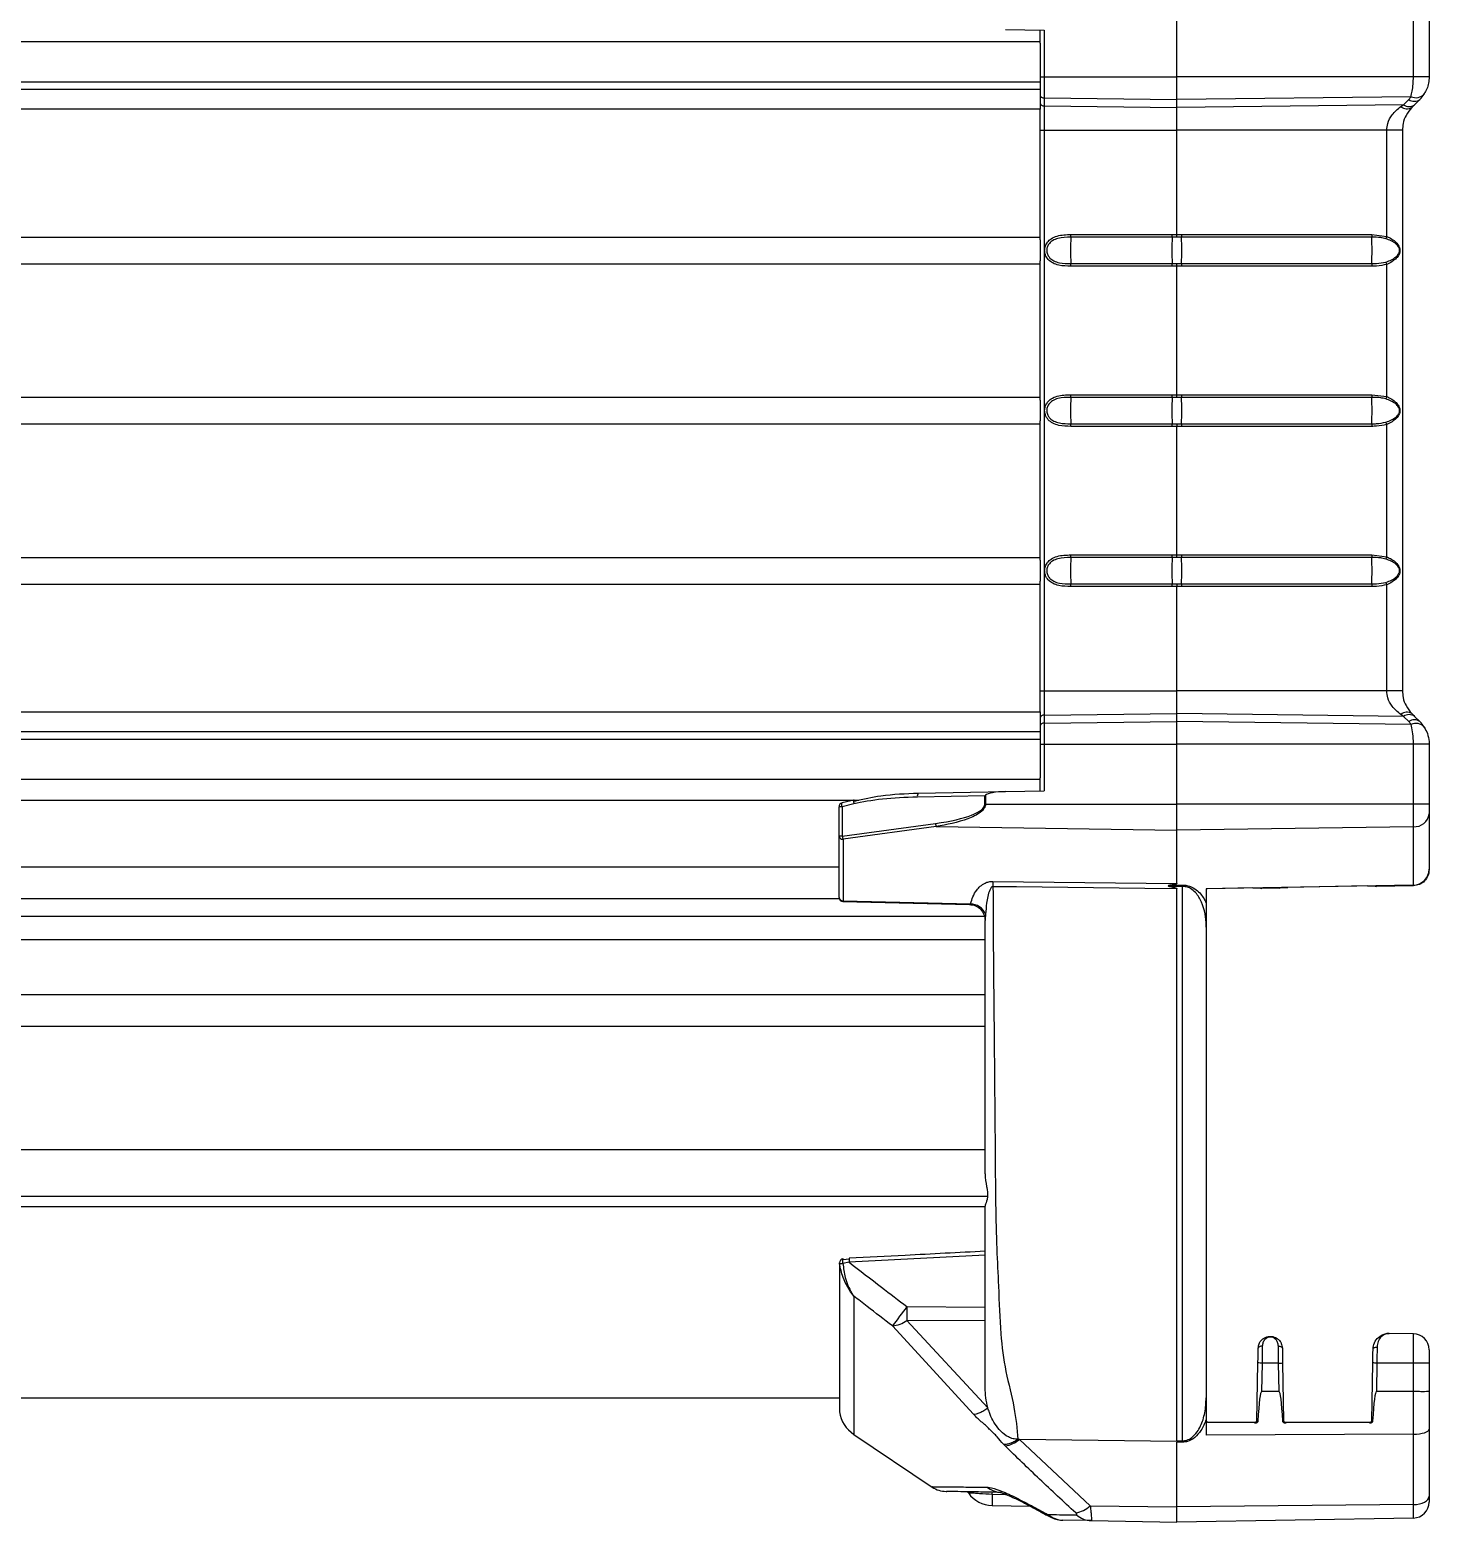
# Model space of a CAD drawing. Extents: x 7 to 135, y 1 to 99.
# Drawn here: x 29.94 to 35.18, y 41.17 to 46.76 of the extents above; entities that cross this region are included whole.
import ezdxf

# ---------------------------------------------------------------- set-up
doc = ezdxf.new("R2010")
doc.units = 0
doc.header["$MEASUREMENT"] = 0
doc.layers.add('OBJECT', color=7, linetype='CONTINUOUS')

msp = doc.modelspace()

# ---------------------------------------------------------------- linework, layer by layer
at = {"layer": 'OBJECT'}
for p, q in [((34.2333, 46.5796), (34.2333, 46.8042)), ((35.1194, 46.5796), (35.1194, 46.8042)), ((35.1783, 46.8042), (35.1783, 46.5796)), ((33.5921, 46.7572), (33.7361, 46.7547)), ((33.7213, 46.7058), (33.7213, 46.7549)), ((33.7361, 46.7547), (33.7361, 46.5796)), ((33.7213, 46.7114), (26.201, 46.7114)), ((33.7213, 46.7059), (33.7213, 46.5614)), ((33.7213, 46.5796), (33.7361, 46.5796)), ((33.7361, 46.5796), (33.7361, 46.5009)), ((33.7361, 46.5796), (34.2333, 46.5796)), ((35.1194, 46.5796), (34.2333, 46.5796)), ((34.2333, 46.4948), (34.2333, 46.5796)), ((35.1783, 46.5796), (35.1194, 46.5796)), ((26.3701, 46.5614), (33.7213, 46.5614)), ((26.5705, 46.534), (33.7213, 46.534)), ((33.7213, 46.5614), (33.7213, 46.534)), ((33.7213, 46.534), (33.7213, 46.459)), ((33.7213, 46.459), (26.6299, 46.459)), ((33.7213, 46.3802), (33.7213, 46.459)), ((33.7361, 46.5009), (34.2333, 46.4948)), ((33.7361, 46.5009), (33.7361, 46.4712)), ((33.7361, 46.4712), (34.2333, 46.4651)), ((33.7361, 46.4712), (33.7361, 46.3802)), ((35.1104, 46.5056), (34.2333, 46.4948)), ((34.2333, 46.4651), (34.2333, 46.4948)), ((35.0826, 46.4755), (34.2333, 46.4651)), ((34.2333, 46.3802), (34.2333, 46.4651)), ((35.0721, 46.4683), (35.0826, 46.4755)), ((35.0826, 46.4755), (35.1018, 46.4948)), ((35.1432, 46.4948), (35.124, 46.4755)), ((33.7213, 46.3802), (33.7361, 46.3802)), ((33.7213, 45.9689), (33.7213, 46.3802)), ((33.7361, 46.3802), (34.2333, 46.3802)), ((33.7361, 46.3802), (33.7361, 44.2796)), ((35.0194, 46.3802), (34.2333, 46.3802)), ((34.2333, 45.989), (34.2333, 46.3802)), ((35.0783, 46.3802), (35.0194, 46.3802)), ((35.0194, 45.9822), (35.0194, 46.3802)), ((35.0783, 46.3802), (35.0783, 44.2796)), ((29.8228, 45.98), (33.7213, 45.98)), ((33.7213, 45.9689), (33.7213, 45.8911)), ((34.2157, 45.9792), (33.8361, 45.9792)), ((33.8363, 45.9891), (34.2159, 45.9891)), ((34.2333, 45.9792), (34.2157, 45.9792)), ((34.2159, 45.9891), (34.2333, 45.989)), ((34.2333, 45.989), (34.2508, 45.9891)), ((34.2509, 45.9792), (34.2333, 45.9792)), ((34.2508, 45.9891), (34.9634, 45.9891)), ((34.9636, 45.9792), (34.2509, 45.9792)), ((34.9634, 45.9891), (35.0194, 45.9822)), ((29.8228, 45.88), (33.7213, 45.88)), ((33.7213, 45.3689), (33.7213, 45.8911)), ((33.8361, 45.8806), (34.2157, 45.8806)), ((34.2159, 45.8708), (33.8363, 45.8708)), ((34.2157, 45.8806), (34.2333, 45.8806)), ((34.2333, 45.8708), (34.2159, 45.8708)), ((34.2333, 45.8806), (34.2509, 45.8806)), ((34.2508, 45.8708), (34.2333, 45.8708)), ((34.2333, 45.389), (34.2333, 45.8708)), ((34.9634, 45.8708), (34.2508, 45.8708)), ((34.2509, 45.8806), (34.9636, 45.8806)), ((35.0194, 45.3822), (35.0194, 45.8776)), ((29.8228, 45.38), (33.7213, 45.38)), ((33.7213, 45.3689), (33.7213, 45.2911)), ((34.2157, 45.3792), (33.8361, 45.3792)), ((33.8363, 45.3891), (34.2159, 45.3891)), ((34.2333, 45.3792), (34.2157, 45.3792)), ((34.2159, 45.3891), (34.2333, 45.389)), ((34.2333, 45.389), (34.2508, 45.3891)), ((34.2509, 45.3792), (34.2333, 45.3792)), ((34.2508, 45.3891), (34.9634, 45.3891)), ((34.9636, 45.3792), (34.2509, 45.3792)), ((34.9634, 45.3891), (35.0194, 45.3822)), ((33.7213, 44.7689), (33.7213, 45.2911)), ((33.8361, 45.2806), (34.2157, 45.2806)), ((34.2157, 45.2806), (34.2333, 45.2806)), ((34.2333, 45.2806), (34.2509, 45.2806)), ((34.2509, 45.2806), (34.9636, 45.2806)), ((29.8228, 45.28), (33.7213, 45.28)), ((34.2159, 45.2708), (33.8363, 45.2708)), ((34.2333, 45.2708), (34.2159, 45.2708)), ((34.2508, 45.2708), (34.2333, 45.2708)), ((34.2333, 44.789), (34.2333, 45.2708)), ((34.9634, 45.2708), (34.2508, 45.2708)), ((35.0194, 44.7822), (35.0194, 45.2776)), ((29.8228, 44.78), (33.7213, 44.78)), ((34.2157, 44.7792), (33.8361, 44.7792)), ((33.8363, 44.7891), (34.2159, 44.7891)), ((34.2333, 44.7792), (34.2157, 44.7792)), ((34.2159, 44.7891), (34.2333, 44.789)), ((34.2333, 44.789), (34.2508, 44.7891)), ((34.2509, 44.7792), (34.2333, 44.7792)), ((34.2508, 44.7891), (34.9634, 44.7891)), ((34.9636, 44.7792), (34.2509, 44.7792)), ((34.9634, 44.7891), (35.0194, 44.7822)), ((33.7213, 44.7689), (33.7213, 44.6911)), ((29.8228, 44.68), (33.7213, 44.68)), ((33.7213, 44.2796), (33.7213, 44.6911)), ((33.8361, 44.6806), (34.2157, 44.6806)), ((34.2159, 44.6708), (33.8363, 44.6708)), ((34.2157, 44.6806), (34.2333, 44.6806)), ((34.2333, 44.6708), (34.2159, 44.6708)), ((34.2333, 44.6806), (34.2509, 44.6806)), ((34.2508, 44.6708), (34.2333, 44.6708)), ((34.2333, 44.2796), (34.2333, 44.6708)), ((34.9634, 44.6708), (34.2508, 44.6708)), ((34.2509, 44.6806), (34.9636, 44.6806)), ((35.0194, 44.2796), (35.0194, 44.6776)), ((33.7213, 44.2796), (33.7361, 44.2796)), ((33.7213, 44.201), (33.7213, 44.2796)), ((33.7361, 44.2796), (33.7361, 44.1886)), ((33.7361, 44.2796), (34.2333, 44.2796)), ((34.2333, 44.1948), (34.2333, 44.2796)), ((35.0194, 44.2796), (34.2333, 44.2796)), ((35.0783, 44.2796), (35.0194, 44.2796)), ((26.6299, 44.201), (33.7213, 44.201)), ((33.7213, 44.201), (33.7213, 44.126)), ((33.7361, 44.1886), (34.2333, 44.1948)), ((33.7361, 44.1886), (33.7361, 44.1589)), ((33.7361, 44.1589), (34.2333, 44.1651)), ((34.2333, 44.1651), (34.2333, 44.1948)), ((35.0826, 44.1843), (34.2333, 44.1948)), ((34.2333, 44.0802), (34.2333, 44.1651)), ((35.1104, 44.1542), (34.2333, 44.1651)), ((35.0826, 44.1843), (35.0721, 44.1916)), ((35.1018, 44.1651), (35.0826, 44.1843)), ((35.124, 44.1843), (35.1432, 44.1651)), ((33.7213, 44.126), (26.5705, 44.126)), ((33.7213, 44.126), (33.7213, 44.0986)), ((33.7361, 44.1589), (33.7361, 44.0802)), ((26.3701, 44.0986), (33.7213, 44.0986)), ((33.7213, 44.0986), (33.7213, 43.9541)), ((33.7213, 44.0802), (33.7361, 44.0802)), ((33.7361, 44.0802), (33.7361, 43.9052)), ((33.7361, 44.0802), (34.2333, 44.0802)), ((34.2333, 43.8557), (34.2333, 44.0802)), ((35.1194, 44.0802), (34.2333, 44.0802)), ((35.1194, 43.8557), (35.1194, 44.0802)), ((35.1783, 44.0802), (35.1194, 44.0802)), ((35.1783, 44.0802), (35.1783, 43.8557)), ((26.201, 43.9486), (33.7213, 43.9486)), ((33.7213, 43.9049), (33.7213, 43.9542)), ((33.5139, 43.8863), (33.2617, 43.8819)), ((33.2646, 43.8969), (33.5921, 43.9027)), ((33.5139, 43.8557), (33.5139, 43.8863)), ((33.5168, 43.8893), (33.5168, 43.8557)), ((33.5921, 43.9027), (33.7361, 43.9052)), ((26.0918, 43.8702), (33.0203, 43.8702)), ((32.9802, 43.8459), (32.9683, 43.8459)), ((32.9683, 43.736), (32.9683, 43.8459)), ((33.0236, 43.871), (32.9798, 43.8605)), ((33.024, 43.8564), (32.9802, 43.8459)), ((32.9802, 43.8459), (32.9802, 43.736)), ((33.025, 43.8702), (33.0426, 43.8702)), ((33.5139, 43.8557), (33.5168, 43.8557)), ((33.5168, 43.8557), (34.2333, 43.8557)), ((34.2333, 43.7586), (34.2333, 43.8557)), ((35.1194, 43.8557), (34.2333, 43.8557)), ((35.1194, 43.7711), (35.1194, 43.8557)), ((35.1783, 43.8557), (35.1194, 43.8557)), ((35.1783, 43.8557), (35.1783, 43.8196)), ((32.9802, 43.736), (33.3293, 43.7834)), ((33.3322, 43.7713), (32.9831, 43.7239)), ((33.3322, 43.7713), (34.2333, 43.7586)), ((35.1194, 43.7711), (34.2333, 43.7586)), ((35.1194, 43.5523), (35.1194, 43.7711)), ((35.1783, 43.8196), (35.1783, 43.612)), ((32.9802, 43.736), (32.9683, 43.736)), ((32.9683, 43.5055), (32.9683, 43.736)), ((32.9831, 43.7239), (32.9831, 43.4934)), ((34.2333, 43.5582), (34.2333, 43.7586)), ((25.5025, 43.6208), (32.9683, 43.6208)), ((35.1783, 43.612), (35.1783, 43.6099)), ((33.5448, 43.5663), (34.2333, 43.5582)), ((34.2549, 41.4704), (34.2549, 43.5474)), ((35.1194, 43.5523), (34.3433, 43.5388)), ((34.9475, 43.5491), (34.6496, 43.5439)), ((35.1194, 43.5499), (34.9812, 43.5475)), ((35.1194, 43.5499), (35.1194, 43.5523)), ((17.9513, 43.5027), (32.9686, 43.5027)), ((32.9831, 43.4934), (33.4608, 43.4825)), ((34.2333, 41.4701), (34.2333, 43.5382)), ((34.3433, 43.5388), (34.3433, 43.4846)), ((34.3483, 43.5386), (34.3433, 43.5385)), ((34.5175, 43.5416), (34.3483, 43.5386)), ((34.616, 43.5411), (34.5512, 43.54)), ((17.9513, 43.4363), (33.5121, 43.4363)), ((32.983, 43.4905), (33.4567, 43.4797)), ((34.3433, 43.395), (34.3433, 41.6322)), ((17.9513, 43.3487), (33.5153, 43.3487)), ((17.9513, 43.1427), (33.5153, 43.1427)), ((17.9513, 43.0244), (33.5153, 43.0244)), ((18.578, 42.562), (33.5153, 42.562)), ((18.6911, 42.387), (33.5236, 42.387)), ((18.6817, 42.3483), (33.5153, 42.3483)), ((32.9841, 42.1502), (33.0059, 42.1521)), ((33.5153, 42.1658), (33.0062, 42.1393)), ((32.9697, 42.1374), (32.9697, 41.5812)), ((32.9699, 42.1354), (32.9697, 42.1374)), ((32.9699, 42.1354), (32.9699, 41.5788)), ((33.0062, 42.1393), (32.9828, 42.1353)), ((33.0234, 42.0126), (33.0234, 41.4948)), ((33.2224, 41.9732), (33.5153, 41.9718)), ((33.4718, 41.5704), (33.1683, 41.9009)), ((33.5153, 41.92), (33.2224, 41.9214)), ((33.2224, 41.9214), (33.526, 41.594)), ((35.1194, 41.8714), (35.0292, 41.873)), ((35.1194, 41.7619), (35.1194, 41.8714)), ((34.5334, 41.5448), (34.5372, 41.7622)), ((34.5525, 41.7619), (34.5506, 41.6551)), ((34.6147, 41.7619), (34.5525, 41.7619)), ((34.6166, 41.6551), (34.6147, 41.7619)), ((34.6295, 41.7622), (34.6333, 41.5448)), ((34.9634, 41.5448), (34.9672, 41.7622)), ((34.9825, 41.7619), (34.9806, 41.6553)), ((35.1194, 41.7619), (34.9825, 41.7619)), ((35.1194, 41.6553), (35.1194, 41.7619)), ((35.1783, 41.7619), (35.1194, 41.7619)), ((35.1783, 41.8115), (35.1783, 41.7619)), ((35.1783, 41.7619), (35.1783, 41.6553)), ((34.6166, 41.6551), (34.5506, 41.6551)), ((35.1194, 41.6553), (34.9806, 41.6553)), ((35.1194, 41.4956), (35.1194, 41.6553)), ((35.1783, 41.6553), (35.1783, 41.5138)), ((17.9513, 41.632), (32.9697, 41.632)), ((34.3433, 41.5509), (34.3433, 41.4915)), ((34.3433, 41.5449), (34.3483, 41.5399)), ((34.3483, 41.5399), (34.5224, 41.5399)), ((34.5284, 41.5399), (34.5334, 41.5448)), ((34.6333, 41.5448), (34.6383, 41.5399)), ((34.6446, 41.5399), (34.9524, 41.5399)), ((34.9584, 41.5399), (34.9634, 41.5448)), ((33.0234, 41.4948), (33.317, 41.2967)), ((35.1194, 41.4956), (34.3433, 41.4915)), ((35.1194, 41.2318), (35.1194, 41.4956)), ((35.1783, 41.5138), (35.1783, 41.2628)), ((33.5901, 41.4516), (33.584, 41.4579)), ((33.6443, 41.4761), (33.6382, 41.4762)), ((33.6443, 41.4761), (33.9088, 41.2267)), ((34.2333, 41.4701), (34.2549, 41.4704)), ((34.2549, 41.4652), (34.2333, 41.4649)), ((34.2333, 41.2238), (34.2333, 41.4649)), ((33.5958, 41.2687), (33.5421, 41.2696)), ((35.1783, 41.2628), (35.1783, 41.2414)), ((33.5414, 41.228), (33.6842, 41.2255)), ((33.6874, 41.2281), (33.743, 41.1979)), ((33.6954, 41.2199), (33.751, 41.1894)), ((33.9088, 41.2267), (34.2333, 41.2238)), ((35.1194, 41.2318), (34.2333, 41.2238)), ((34.2333, 41.1659), (34.2333, 41.2238)), ((35.1194, 41.1814), (35.1194, 41.2318)), ((33.9123, 41.1715), (33.8064, 41.1734)), ((33.9123, 41.1715), (34.2333, 41.1659)), ((35.1194, 41.1814), (34.2333, 41.1659))]:
    msp.add_line(p, q, dxfattribs=at)
at = {"layer": 'OBJECT', "flags": 128}
for points in [[(35.124, 46.4755), (35.1205, 46.4721), (35.1171, 46.4686), (35.1135, 46.4651)], [(35.1135, 44.1948), (35.1171, 44.1912), (35.1205, 44.1877), (35.124, 44.1843)], [(32.9802, 43.8459), (32.9793, 43.8501), (32.9788, 43.8539), (32.9787, 43.8571), (32.979, 43.8593), (32.9796, 43.8604), (32.9798, 43.8605)], [(33.0236, 43.871), (33.0234, 43.8709), (33.0228, 43.8699), (33.0225, 43.8676), (33.0226, 43.8645), (33.0231, 43.8606), (33.024, 43.8564)], [(33.0269, 43.8671), (33.0256, 43.8695), (33.0244, 43.8708), (33.0236, 43.871)], [(34.209, 43.5519), (34.2333, 43.5522), (34.2549, 43.5524)], [(34.2549, 43.5474), (34.2333, 43.5471), (34.209, 43.5468)], [(34.2333, 43.5382), (34.1134, 43.5396), (33.6334, 43.5452), (33.5448, 43.5462)], [(32.9828, 42.1353), (32.9823, 42.1395), (32.9819, 42.1435), (32.9818, 42.147), (32.9819, 42.1498), (32.9822, 42.1516), (32.9827, 42.1523), (32.9827, 42.1523)], [(32.9827, 42.1523), (32.9834, 42.1518), (32.9841, 42.1502)], [(34.5372, 41.7622), (34.5376, 41.7815), (34.5379, 41.8002), (34.5382, 41.8175)], [(34.5534, 41.8252), (34.5505, 41.8251), (34.5477, 41.8247), (34.545, 41.8241), (34.5427, 41.8231), (34.5408, 41.8219), (34.5394, 41.8206), (34.5385, 41.8191), (34.5382, 41.8175)], [(34.6138, 41.8253), (34.6166, 41.8252), (34.6194, 41.8247), (34.6219, 41.824), (34.6241, 41.8231), (34.626, 41.8219), (34.6273, 41.8205), (34.6282, 41.8191), (34.6285, 41.8175)], [(34.6285, 41.8175), (34.6288, 41.8002), (34.6291, 41.7815), (34.6295, 41.7622)], [(34.9681, 41.8141), (34.9684, 41.8156), (34.9693, 41.8171), (34.9708, 41.8185), (34.9727, 41.8197), (34.975, 41.8207), (34.9776, 41.8214), (34.9804, 41.8218), (34.9834, 41.8218)], [(34.9672, 41.7622), (34.9675, 41.7803), (34.9678, 41.7978), (34.9681, 41.8141)], [(34.2483, 41.4681), (34.2333, 41.4683), (33.6443, 41.4761)], [(33.5421, 41.2696), (33.5419, 41.2532), (33.5416, 41.2398), (33.5415, 41.231), (33.5414, 41.228)], [(35.1194, 41.2318), (35.1309, 41.2325), (35.142, 41.2343), (35.1522, 41.2372), (35.1611, 41.2411), (35.1684, 41.2458), (35.1739, 41.2511), (35.1772, 41.2568), (35.1783, 41.2628)], [(33.6874, 41.2281), (33.6913, 41.2229), (33.6954, 41.2198)], [(33.743, 41.1979), (33.7468, 41.1925), (33.751, 41.1894)]]:
    msp.add_lwpolyline(points, dxfattribs=at)
at = {"layer": 'OBJECT'}
for centre, radius, start, end in [((33.7344, 46.5141), 0.0133, 191.2272, 277.3019), ((35.1281, 46.5446), 0.0428, 245.5543, 318.8729), ((35.0583, 46.5796), 0.12, 315, 328.2107), ((33.7344, 46.4844), 0.0133, 191.2277, 277.3021), ((35.0951, 46.4959), 0.0359, 230.3161, 300.8528), ((35.1033, 46.5054), 0.0364, 235.3109, 304.6712), ((35.0594, 46.5372), 0.06, 315, 328.2107), ((35.1225, 46.5247), 0.0364, 235.3119, 304.6702), ((35.2774, 45.9299), 1.4421, 178.0409, 181.9591), ((33.634, 45.9871), 0.2023, 357.7714, 0.5651), ((35.661, 45.9299), 1.4461, 178.0463, 181.9537), ((34.0087, 45.9872), 0.2072, 357.7909, 0.5184), ((34.4501, 45.9871), 0.1993, 179.4281, 182.2627), ((32.8057, 45.9299), 1.4461, 358.0463, 1.9537), ((35.1706, 45.9872), 0.2072, 179.4816, 182.2091), ((33.5183, 45.9299), 1.4461, 358.0463, 1.9537), ((35.3003, 45.883), 0.2979, 160.5435, 162.3121), ((33.634, 45.8727), 0.2023, 359.4349, 2.2286), ((34.0087, 45.8726), 0.2072, 359.4817, 2.209), ((34.4501, 45.8727), 0.1993, 177.7374, 180.5719), ((35.1706, 45.8726), 0.2072, 177.791, 180.5183), ((35.3004, 45.9769), 0.298, 197.6886, 199.4564), ((35.2774, 45.3299), 1.4421, 178.0409, 181.9591), ((33.634, 45.3871), 0.2023, 357.7715, 0.5651), ((35.661, 45.3299), 1.4461, 178.0463, 181.9537), ((34.0087, 45.3872), 0.2072, 357.791, 0.5183), ((34.4501, 45.3871), 0.1994, 179.4281, 182.2626), ((32.8057, 45.3299), 1.4461, 358.0463, 1.9537), ((35.1706, 45.3872), 0.2072, 179.4817, 182.209), ((33.5183, 45.3299), 1.4461, 358.0463, 1.9537), ((35.3003, 45.283), 0.298, 160.5435, 162.3117), ((33.634, 45.2727), 0.2023, 359.4349, 2.2286), ((34.0087, 45.2726), 0.2072, 359.4817, 2.2091), ((34.4501, 45.2727), 0.1993, 177.7373, 180.5719), ((35.1706, 45.2726), 0.2072, 177.7909, 180.5183), ((35.3005, 45.3769), 0.2981, 197.6887, 199.4561), ((35.2774, 44.7299), 1.4421, 178.0409, 181.9591), ((33.634, 44.7871), 0.2023, 357.7714, 0.5651), ((35.661, 44.7299), 1.4461, 178.0463, 181.9537), ((34.0087, 44.7872), 0.2072, 357.7909, 0.5183), ((34.4501, 44.7871), 0.1993, 179.4281, 182.2626), ((32.8057, 44.7299), 1.4461, 358.0463, 1.9537), ((35.1706, 44.7872), 0.2072, 179.4817, 182.2091), ((33.5183, 44.7299), 1.4461, 358.0463, 1.9537), ((35.3003, 44.683), 0.298, 160.5435, 162.3117), ((33.634, 44.6727), 0.2023, 359.4349, 2.2286), ((34.0087, 44.6726), 0.2072, 359.4817, 2.2091), ((34.4501, 44.6727), 0.1993, 177.7374, 180.5719), ((35.1706, 44.6726), 0.2072, 177.7909, 180.5183), ((35.3003, 44.7769), 0.298, 197.6882, 199.4564), ((33.7344, 44.1754), 0.0133, 82.6977, 168.7729), ((35.0951, 44.1639), 0.0359, 59.1476, 129.6836), ((35.1033, 44.1544), 0.0364, 55.3291, 124.6888), ((35.1225, 44.1352), 0.0364, 55.3294, 124.6885), ((35.0594, 44.1226), 0.06, 31.7893, 45), ((35.0583, 44.0802), 0.12, 31.7893, 45), ((33.7344, 44.1457), 0.0133, 82.6977, 168.7728), ((35.1281, 44.1153), 0.0428, 41.127, 114.4458), ((33.2816, 43.8858), 0.0203, 146.903, 191.0851), ((32.9833, 43.8459), 0.015, 103.5738, 180), ((33.3783, 43.7888), 0.0493, 186.2531, 200.7818), ((35.1237, 43.8259), 0.055, 265.4618, 353.4654), ((32.982, 43.7376), 0.0137, 186.5372, 274.5399), ((33.0291, 43.7414), 0.0492, 186.2368, 200.7979), ((34.7375, 43.5499), 0.4826, 179.701, 180.299), ((32.9833, 43.5055), 0.015, 180, 268.6979), ((32.982, 43.5071), 0.0137, 186.5372, 274.5399), ((32.7344, 43.4989), 0.2488, 358.0738, 358.7333), ((33.4573, 43.4179), 0.0647, 23.1235, 86.8583), ((32.9847, 42.1374), 0.015, 97.4113, 180), ((33.2192, 42.1541), 0.2135, 179.9444, 183.9674), ((32.9765, 42.1664), 0.0318, 257.8991, 281.4235), ((36.1525, 39.7207), 3.6958, 142.4488, 143.8492), ((38.2371, 41.9473), 5.0147, 179.7042, 180.2958), ((33.1552, 42.0173), 0.1171, 276.4157, 305.043), ((35.1183, 41.8115), 0.06, 0, 89), ((34.3285, 29.1414), 12.6225, 88.98307, 89.05235), ((34.4061, 53.9249), 12.1648, 270.98246, 271.05188), ((34.7577, 29.098), 12.6659, 88.98319, 89.05223), ((32.9847, 41.5812), 0.015, 180, 189.0059), ((33.0933, 41.5984), 0.125, 189.0059, 236), ((34.5076, 39.8833), 1.6617, 88.9938, 89.1086), ((34.6081, 42.8328), 1.2883, 270.9832, 271.1171), ((34.9442, 40.2848), 1.2602, 88.9743, 89.1255), ((33.5758, 41.5557), 0.105, 277.8631, 310.7314), ((34.6035, 41.4678), 0.3486, 179.5748, 180.4252), ((33.3709, 41.381), 0.1, 237.3613, 269), ((33.4447, 41.2697), 0.01, 34.128, 88.9936), ((33.5433, 41.338), 0.11, 214.7365, 269), ((33.5786, 41.3663), 0.089, 230.9649, 268.7953), ((33.1009, 41.2815), 0.4415, 358.4588, 359.5404), ((33.8408, 41.2986), 0.0989, 278.0307, 313.4135), ((35.1183, 41.2414), 0.06, 271, 0), ((33.8083, 41.2596), 0.0862, 229.397, 268.7069), ((33.9144, 41.2543), 0.0828, 227.2004, 268.5659)]:
    msp.add_arc(centre, radius, start, end, dxfattribs=at)
for centre, major_axis, ratio, start_param, end_param in [((33.5171, 43.8863), (0.0149, 0.0152), 0.107118, 1.479674, 1.675675), ((33.5924, 43.8877), (0.077, 0.0013), 0.194749, 1.571106, 2.942205), ((33.2905, 43.8049), (0.3577, 0), 0.216052, 1.651412, 2.411634), ((33.119, 43.8557), (0.3949, 0), 0.216052, 5.273893, 6.283185), ((35.1183, 43.612), (0.06, 0), 0.995217, 4.729842, 6.283185), ((34.9632, 43.5622), (0.0231, -0.0126), 0.325231, 5.22552, 5.764833), ((34.5332, 43.5546), (0.0231, -0.0126), 0.325231, 5.225626, 5.764833), ((34.6335, 43.5564), (0.0226, 0.0134), 0.325231, 3.659944, 4.199172), ((34.5454, 41.3688), (0.0053, 0.2863), 0.052382, 0.000989, 0.909713), ((34.6213, 41.3688), (-0.0047, 0.2863), 0.052386, 5.373427, 6.28234), ((34.9754, 41.369), (0.0053, 0.2863), 0.052382, 0.000989, 0.910583), ((35.1183, 41.5138), (0.06, 0), 0.303082, 4.729842, 6.283185)]:
    msp.add_ellipse(centre, major_axis=major_axis, ratio=ratio, start_param=start_param, end_param=end_param, dxfattribs=at)
for points, knots in [([(35.1104, 46.5056), (35.112, 46.5124), (35.1153, 46.5262), (35.1187, 46.552), (35.1192, 46.5705), (35.1194, 46.5796)], [0, 0, 0, 0, 0.327548, 0.667873, 1, 1, 1, 1]), ([(35.1783, 46.5796), (35.1779, 46.5718), (35.177, 46.5563), (35.1704, 46.5346), (35.1636, 46.5223), (35.1603, 46.5164)], [0, 0, 0, 0, 0.342113, 0.68544, 1, 1, 1, 1]), ([(35.0194, 46.3802), (35.0202, 46.3888), (35.0222, 46.4098), (35.0402, 46.4424), (35.0605, 46.4589), (35.0721, 46.4683)], [0, 0, 0, 0, 0.2312353, 0.5618142, 1, 1, 1, 1]), ([(35.1135, 46.4651), (35.1058, 46.456), (35.0921, 46.44), (35.0802, 46.4088), (35.0789, 46.3885), (35.0783, 46.3802)], [0, 0, 0, 0, 0.434541, 0.766719, 1, 1, 1, 1]), ([(33.8363, 45.8708), (33.8213, 45.871), (33.798, 45.8714), (33.769, 45.8811), (33.7511, 45.8947), (33.7403, 45.9119), (33.7373, 45.9305), (33.7406, 45.9474), (33.7491, 45.9623), (33.7639, 45.9757), (33.7933, 45.9884), (33.819, 45.9888), (33.8363, 45.9891)], [0, 0, 0, 0, 0.174614, 0.271775, 0.352727, 0.43419, 0.503935, 0.568386, 0.632854, 0.701449, 0.799621, 1, 1, 1, 1]), ([(33.8361, 45.9792), (33.8198, 45.9791), (33.7959, 45.9789), (33.7688, 45.9683), (33.7558, 45.957), (33.7483, 45.9446), (33.7454, 45.9304), (33.7475, 45.9185), (33.7521, 45.9086), (33.7593, 45.8991), (33.7734, 45.889), (33.8001, 45.8809), (33.8218, 45.8807), (33.8361, 45.8806)], [0, 0, 0, 0, 0.212564, 0.309711, 0.375396, 0.436057, 0.496158, 0.561175, 0.590568, 0.638302, 0.716381, 0.813724, 1, 1, 1, 1]), ([(34.2333, 45.9792), (34.2333, 45.9792), (34.2333, 45.9795), (34.2333, 45.9804), (34.2333, 45.9827), (34.2333, 45.9857), (34.2333, 45.9879), (34.2333, 45.989)], [0, 0, 0, 0, 0.0478019, 0.2777873, 0.5185348, 0.7592703, 1, 1, 1, 1]), ([(35.0165, 45.9735), (35.0099, 45.9751), (34.9926, 45.9792), (34.9747, 45.9792), (34.9636, 45.9792)], [0, 0, 0, 0, 0.3762357, 1, 1, 1, 1]), ([(35.0165, 45.8863), (35.0237, 45.889), (35.0377, 45.8942), (35.0538, 45.9047), (35.063, 45.9143), (35.0668, 45.9225), (35.0679, 45.9279), (35.0678, 45.9331), (35.0664, 45.9384), (35.0622, 45.9464), (35.0531, 45.9557), (35.0371, 45.9659), (35.0233, 45.971), (35.0165, 45.9735)], [0, 0, 0, 0, 0.147035, 0.28647, 0.40729, 0.459962, 0.48772, 0.515319, 0.556515, 0.598194, 0.718105, 0.860958, 1, 1, 1, 1]), ([(35.0194, 45.9822), (35.0259, 45.9792), (35.0393, 45.9729), (35.0549, 45.9606), (35.0636, 45.9494), (35.0675, 45.94), (35.0689, 45.9336), (35.0689, 45.9276), (35.068, 45.9212), (35.0644, 45.9115), (35.0555, 45.8998), (35.0399, 45.8872), (35.0263, 45.8808), (35.0194, 45.8776)], [0, 0, 0, 0, 0.132135, 0.271131, 0.391979, 0.436141, 0.482262, 0.514241, 0.545735, 0.602306, 0.72435, 0.860183, 1, 1, 1, 1]), ([(34.2333, 45.8708), (34.2333, 45.8719), (34.2333, 45.8742), (34.2333, 45.8771), (34.2333, 45.8794), (34.2333, 45.8803), (34.2333, 45.8806), (34.2333, 45.8806)], [0, 0, 0, 0, 0.240728, 0.4814619, 0.7222146, 0.9521984, 1, 1, 1, 1]), ([(35.0194, 45.8776), (35.0069, 45.8749), (34.9884, 45.8708), (34.9695, 45.8708), (34.9634, 45.8708)], [0, 0, 0, 0, 0.675959, 1, 1, 1, 1]), ([(34.9636, 45.8806), (34.9695, 45.8806), (34.9873, 45.8806), (35.0048, 45.884), (35.0165, 45.8863)], [0, 0, 0, 0, 0.333423, 1, 1, 1, 1]), ([(33.8363, 45.2708), (33.8213, 45.271), (33.798, 45.2714), (33.769, 45.2811), (33.7511, 45.2947), (33.7403, 45.3119), (33.7373, 45.3305), (33.7406, 45.3474), (33.7491, 45.3623), (33.7639, 45.3757), (33.7933, 45.3884), (33.819, 45.3888), (33.8363, 45.3891)], [0, 0, 0, 0, 0.174614, 0.271775, 0.352727, 0.43419, 0.503935, 0.568386, 0.632853, 0.701449, 0.799621, 1, 1, 1, 1]), ([(33.8361, 45.3792), (33.8198, 45.3791), (33.7959, 45.3789), (33.7688, 45.3683), (33.7558, 45.357), (33.7483, 45.3446), (33.7454, 45.3304), (33.7475, 45.3185), (33.7521, 45.3086), (33.7593, 45.2991), (33.7734, 45.289), (33.8001, 45.2809), (33.8218, 45.2807), (33.8361, 45.2806)], [0, 0, 0, 0, 0.212564, 0.309711, 0.375396, 0.436057, 0.496158, 0.561175, 0.590568, 0.638302, 0.716381, 0.813724, 1, 1, 1, 1]), ([(34.2333, 45.3792), (34.2333, 45.3792), (34.2333, 45.3795), (34.2333, 45.3804), (34.2333, 45.3827), (34.2333, 45.3857), (34.2333, 45.3879), (34.2333, 45.389)], [0, 0, 0, 0, 0.047803, 0.277787, 0.518537, 0.759266, 1, 1, 1, 1]), ([(35.0165, 45.3735), (35.0099, 45.3751), (34.9926, 45.3792), (34.9747, 45.3792), (34.9636, 45.3792)], [0, 0, 0, 0, 0.376236, 1, 1, 1, 1]), ([(35.0165, 45.2863), (35.0237, 45.289), (35.0377, 45.2942), (35.0538, 45.3047), (35.063, 45.3143), (35.0668, 45.3225), (35.0679, 45.3279), (35.0678, 45.3331), (35.0664, 45.3384), (35.0622, 45.3464), (35.0531, 45.3557), (35.0371, 45.3659), (35.0233, 45.371), (35.0165, 45.3735)], [0, 0, 0, 0, 0.147035, 0.28647, 0.40729, 0.459962, 0.48772, 0.515319, 0.556515, 0.598193, 0.718105, 0.860958, 1, 1, 1, 1]), ([(35.0194, 45.3822), (35.0259, 45.3792), (35.0393, 45.3729), (35.0549, 45.3606), (35.0636, 45.3494), (35.0675, 45.34), (35.0689, 45.3336), (35.0689, 45.3276), (35.068, 45.3212), (35.0644, 45.3115), (35.0555, 45.2998), (35.0399, 45.2872), (35.0263, 45.2808), (35.0194, 45.2776)], [0, 0, 0, 0, 0.132135, 0.27113, 0.391979, 0.436142, 0.482262, 0.51424, 0.545735, 0.602306, 0.72435, 0.860183, 1, 1, 1, 1]), ([(34.2333, 45.2806), (34.2333, 45.2806), (34.2333, 45.2803), (34.2333, 45.2794), (34.2333, 45.2771), (34.2333, 45.2742), (34.2333, 45.2719), (34.2333, 45.2708)], [0, 0, 0, 0, 0.0478017, 0.2777864, 0.5185364, 0.7592712, 1, 1, 1, 1]), ([(34.9636, 45.2806), (34.9695, 45.2806), (34.9873, 45.2806), (35.0048, 45.284), (35.0165, 45.2863)], [0, 0, 0, 0, 0.333423, 1, 1, 1, 1]), ([(35.0194, 45.2776), (35.0069, 45.2749), (34.9884, 45.2708), (34.9695, 45.2708), (34.9634, 45.2708)], [0, 0, 0, 0, 0.675959, 1, 1, 1, 1]), ([(33.8363, 44.6708), (33.8213, 44.671), (33.798, 44.6714), (33.769, 44.6811), (33.7511, 44.6947), (33.7403, 44.7119), (33.7373, 44.7305), (33.7406, 44.7474), (33.7491, 44.7623), (33.7639, 44.7757), (33.7933, 44.7884), (33.819, 44.7888), (33.8363, 44.7891)], [0, 0, 0, 0, 0.174614, 0.271775, 0.352727, 0.43419, 0.503935, 0.568386, 0.632853, 0.701449, 0.799621, 1, 1, 1, 1]), ([(33.8361, 44.7792), (33.8198, 44.7791), (33.7959, 44.7789), (33.7688, 44.7683), (33.7558, 44.757), (33.7483, 44.7446), (33.7454, 44.7304), (33.7475, 44.7185), (33.7521, 44.7086), (33.7593, 44.6991), (33.7734, 44.689), (33.8001, 44.6809), (33.8218, 44.6807), (33.8361, 44.6806)], [0, 0, 0, 0, 0.2125643, 0.3097107, 0.375396, 0.4360567, 0.4961581, 0.5611748, 0.5905677, 0.6383019, 0.7163812, 0.8137245, 1, 1, 1, 1]), ([(34.2333, 44.7792), (34.2333, 44.7792), (34.2333, 44.7795), (34.2333, 44.7804), (34.2333, 44.7827), (34.2333, 44.7857), (34.2333, 44.7879), (34.2333, 44.789)], [0, 0, 0, 0, 0.0478017, 0.2777863, 0.5185363, 0.7592687, 1, 1, 1, 1]), ([(35.0165, 44.7735), (35.0099, 44.7751), (34.9926, 44.7792), (34.9747, 44.7792), (34.9636, 44.7792)], [0, 0, 0, 0, 0.376236, 1, 1, 1, 1]), ([(35.0194, 44.7822), (35.0259, 44.7792), (35.0393, 44.7729), (35.0549, 44.7606), (35.0636, 44.7494), (35.0675, 44.74), (35.0689, 44.7336), (35.0689, 44.7276), (35.068, 44.7212), (35.0644, 44.7115), (35.0555, 44.6998), (35.0399, 44.6872), (35.0263, 44.6808), (35.0194, 44.6776)], [0, 0, 0, 0, 0.132135, 0.27113, 0.391979, 0.436142, 0.482262, 0.51424, 0.545735, 0.602306, 0.72435, 0.860183, 1, 1, 1, 1]), ([(35.0165, 44.6863), (35.0237, 44.689), (35.0377, 44.6942), (35.0538, 44.7047), (35.063, 44.7143), (35.0668, 44.7225), (35.0679, 44.7279), (35.0678, 44.7331), (35.0664, 44.7384), (35.0622, 44.7464), (35.0531, 44.7557), (35.0371, 44.7659), (35.0233, 44.771), (35.0165, 44.7735)], [0, 0, 0, 0, 0.147035, 0.28647, 0.40729, 0.459962, 0.48772, 0.515319, 0.556515, 0.598194, 0.718105, 0.860958, 1, 1, 1, 1]), ([(34.2333, 44.6806), (34.2333, 44.6806), (34.2333, 44.6803), (34.2333, 44.6794), (34.2333, 44.6771), (34.2333, 44.6742), (34.2333, 44.6719), (34.2333, 44.6708)], [0, 0, 0, 0, 0.047802, 0.277786, 0.518536, 0.759269, 1, 1, 1, 1]), ([(35.0194, 44.6776), (35.0069, 44.6749), (34.9884, 44.6708), (34.9695, 44.6708), (34.9634, 44.6708)], [0, 0, 0, 0, 0.675959, 1, 1, 1, 1]), ([(34.9636, 44.6806), (34.9695, 44.6806), (34.9873, 44.6806), (35.0048, 44.684), (35.0165, 44.6863)], [0, 0, 0, 0, 0.333423, 1, 1, 1, 1]), ([(35.0721, 44.1916), (35.0605, 44.201), (35.0402, 44.2174), (35.0222, 44.25), (35.0202, 44.271), (35.0194, 44.2796)], [0, 0, 0, 0, 0.438185, 0.768765, 1, 1, 1, 1]), ([(35.0783, 44.2796), (35.0789, 44.2713), (35.0802, 44.2511), (35.0921, 44.2198), (35.1058, 44.2038), (35.1135, 44.1948)], [0, 0, 0, 0, 0.233281, 0.565459, 1, 1, 1, 1]), ([(35.1194, 44.0802), (35.1193, 44.0843), (35.1192, 44.1004), (35.1166, 44.1276), (35.1124, 44.1455), (35.1104, 44.1542)], [0, 0, 0, 0, 0.149911, 0.585098, 1, 1, 1, 1]), ([(35.1603, 44.1434), (35.1644, 44.1358), (35.173, 44.1198), (35.1779, 44.0973), (35.1782, 44.0837), (35.1783, 44.0802)], [0, 0, 0, 0, 0.401581, 0.845354, 1, 1, 1, 1]), ([(33.0269, 43.8671), (33.0593, 43.8745), (33.1375, 43.8924), (33.2177, 43.8953), (33.2646, 43.8969)], [0, 0, 0, 0, 0.414614, 1, 1, 1, 1]), ([(33.5168, 43.8557), (33.5166, 43.8531), (33.516, 43.847), (33.5099, 43.836), (33.4898, 43.8169), (33.4297, 43.7898), (33.3723, 43.7789), (33.3322, 43.7713)], [0, 0, 0, 0, 0.0349079, 0.0846034, 0.1693828, 0.420465, 1, 1, 1, 1]), ([(35.1783, 43.6099), (35.1775, 43.6021), (35.1757, 43.5865), (35.1621, 43.5669), (35.1427, 43.5529), (35.1271, 43.5509), (35.1194, 43.5499)], [0, 0, 0, 0, 0.250001, 0.499988, 0.749994, 1, 1, 1, 1]), ([(33.4608, 43.4825), (33.4663, 43.5001), (33.4733, 43.5231), (33.4964, 43.5484), (33.5119, 43.559), (33.529, 43.5654), (33.5396, 43.566), (33.5448, 43.5663)], [0, 0, 0, 0, 0.508831, 0.66541, 0.82295, 0.91238, 1, 1, 1, 1]), ([(33.5448, 43.5663), (33.5448, 43.5635), (33.5449, 43.5578), (33.5448, 43.5501), (33.5448, 43.5462)], [0, 0, 0, 0, 0.500001, 1, 1, 1, 1]), ([(34.209, 43.5519), (34.208, 43.5517), (34.2064, 43.5515), (34.2045, 43.5511), (34.2031, 43.5508), (34.2021, 43.5505), (34.2015, 43.5501), (34.2011, 43.5498), (34.2011, 43.5496), (34.2011, 43.5494), (34.2013, 43.5491), (34.2019, 43.5486), (34.2044, 43.5477), (34.207, 43.5472), (34.209, 43.5468)], [0, 0, 0, 0, 0.164678, 0.272737, 0.345775, 0.402417, 0.459455, 0.479824, 0.494484, 0.509207, 0.526679, 0.55644, 0.64948, 1, 1, 1, 1]), ([(34.2333, 43.5582), (34.2333, 43.558), (34.2332, 43.5576), (34.2324, 43.5569), (34.2293, 43.5555), (34.2212, 43.5537), (34.2137, 43.5526), (34.209, 43.5519)], [0, 0, 0, 0, 0.033051, 0.074378, 0.154533, 0.45973, 1, 1, 1, 1]), ([(34.2549, 43.5524), (34.2605, 43.5521), (34.2729, 43.5514), (34.2931, 43.5441), (34.3186, 43.5266), (34.3341, 43.5048), (34.3415, 43.4886), (34.3433, 43.4846)], [0, 0, 0, 0, 0.106436, 0.23771, 0.44745, 0.863237, 1, 1, 1, 1]), ([(34.3433, 43.395), (34.3433, 43.3969), (34.3431, 43.4284), (34.3363, 43.4732), (34.3098, 43.5198), (34.288, 43.5384), (34.2706, 43.5463), (34.2597, 43.5471), (34.2549, 43.5474)], [0, 0, 0, 0, 0.032683, 0.546458, 0.771872, 0.881824, 0.947953, 1, 1, 1, 1]), ([(34.9475, 43.5491), (34.9483, 43.5491), (34.9497, 43.5492), (34.9532, 43.5493), (34.9572, 43.5494), (34.9614, 43.5494), (34.9653, 43.5495), (34.9684, 43.5495), (34.9705, 43.5495), (34.9708, 43.5494), (34.9709, 43.5494)], [0, 0, 0, 0, 0.1271044, 0.2541665, 0.3812059, 0.5082279, 0.6351764, 0.7621474, 0.8892197, 1, 1, 1, 1]), ([(33.5448, 43.5462), (33.5448, 43.5462), (33.5442, 43.5462), (33.5429, 43.5461), (33.5405, 43.545), (33.5362, 43.541), (33.5263, 43.5213), (33.5206, 43.4874), (33.518, 43.4572), (33.5168, 43.4433)], [0, 0, 0, 0, 0.000017, 0.012898, 0.029458, 0.059185, 0.156311, 0.60937, 1, 1, 1, 1]), ([(33.5448, 43.5462), (33.545, 43.4768), (33.5455, 43.3426), (33.5477, 43.1326), (33.5498, 42.9265), (33.5513, 42.744), (33.5529, 42.5558), (33.5538, 42.3765), (33.5578, 42.1956), (33.5668, 42.0324), (33.571, 41.8782), (33.5907, 41.7275), (33.6273, 41.5953), (33.6346, 41.5155), (33.6382, 41.4762)], [0, 0, 0, 0, 0.07955, 0.153685, 0.248967, 0.331702, 0.386374, 0.497167, 0.578812, 0.65068, 0.748122, 0.831076, 0.916877, 1, 1, 1, 1]), ([(34.209, 43.5468), (34.2119, 43.5463), (34.2167, 43.5454), (34.2227, 43.544), (34.2267, 43.5428), (34.2296, 43.5417), (34.2316, 43.5406), (34.2328, 43.5396), (34.2333, 43.5388), (34.2333, 43.5383), (34.2333, 43.5382)], [0, 0, 0, 0, 0.321647, 0.539481, 0.68807, 0.790331, 0.893888, 0.936662, 0.979933, 1, 1, 1, 1]), ([(34.5175, 43.5416), (34.5183, 43.5416), (34.5197, 43.5417), (34.5232, 43.5418), (34.5272, 43.5418), (34.5314, 43.5419), (34.5353, 43.542), (34.5384, 43.542), (34.5405, 43.542), (34.5408, 43.5419), (34.5409, 43.5419)], [0, 0, 0, 0, 0.127095, 0.254205, 0.381226, 0.508227, 0.635155, 0.762164, 0.889224, 1, 1, 1, 1]), ([(34.6262, 43.5434), (34.6264, 43.5434), (34.6268, 43.5435), (34.629, 43.5436), (34.6323, 43.5437), (34.6362, 43.5437), (34.6405, 43.5438), (34.6444, 43.5439), (34.6477, 43.5439), (34.649, 43.5439), (34.6496, 43.5439)], [0, 0, 0, 0, 0.12721, 0.254396, 0.381577, 0.508645, 0.635616, 0.762534, 0.889522, 1, 1, 1, 1]), ([(33.4567, 43.4797), (33.4568, 43.4798), (33.457, 43.48), (33.4586, 43.4808), (33.46, 43.4819), (33.4608, 43.4825)], [0, 0, 0, 0, 0.21887, 0.541067, 1, 1, 1, 1]), ([(33.4567, 43.4797), (33.4644, 43.4787), (33.4799, 43.4766), (33.4992, 43.4627), (33.5127, 43.443), (33.5145, 43.4276), (33.5153, 43.4198)], [0, 0, 0, 0, 0.250009, 0.500008, 0.750004, 1, 1, 1, 1]), ([(33.5168, 43.4433), (33.5165, 43.4391), (33.5159, 43.4304), (33.5153, 43.423), (33.5153, 43.4198), (33.5153, 43.4198)], [0, 0, 0, 0, 0.482935, 0.999931, 1, 1, 1, 1]), ([(34.3433, 43.4846), (34.3433, 43.4784), (34.3433, 43.4513), (34.3433, 43.4194), (34.3433, 43.3953), (34.3433, 43.395)], [0, 0, 0, 0, 0.2258053, 0.9923088, 1, 1, 1, 1]), ([(33.5153, 42.4707), (33.5153, 42.5677), (33.5153, 42.7632), (33.5153, 43.0809), (33.5153, 43.3074), (33.5153, 43.4198)], [0, 0, 0, 0, 0.3317638, 0.6685954, 1, 1, 1, 1]), ([(33.5153, 42.4707), (33.5153, 42.4707), (33.5153, 42.454), (33.5193, 42.4332), (33.5243, 42.4036), (33.5249, 42.387), (33.521, 42.3664), (33.5161, 42.3563), (33.5153, 42.3508), (33.5153, 42.3501), (33.5153, 42.3501)], [0, 0, 0, 0, 0.000013, 0.280851, 0.360655, 0.585969, 0.649206, 0.938399, 0.999987, 1, 1, 1, 1]), ([(33.5153, 41.6694), (33.5153, 41.6834), (33.5153, 41.711), (33.5153, 41.7523), (33.5153, 41.7951), (33.5153, 41.8405), (33.5153, 41.8902), (33.5153, 41.9464), (33.5153, 42.0206), (33.5153, 42.1137), (33.5153, 42.228), (33.5153, 42.3092), (33.5153, 42.3501)], [0, 0, 0, 0, 0.082474, 0.162896, 0.242366, 0.322128, 0.399672, 0.479607, 0.56118, 0.70942, 0.853856, 1, 1, 1, 1]), ([(33.5153, 42.1808), (33.4155, 42.1756), (33.2457, 42.1667), (33.0758, 42.158), (33.0057, 42.1544)], [0, 0, 0, 0, 0.5874179, 1, 1, 1, 1]), ([(33.0234, 42.0126), (33.0233, 42.0127), (33.0071, 42.0329), (32.9834, 42.0715), (32.9736, 42.1175), (32.9699, 42.1354)], [0, 0, 0, 0, 0.003192, 0.613381, 1, 1, 1, 1]), ([(32.9828, 42.1353), (32.9849, 42.1174), (32.9898, 42.0767), (33.0071, 42.0386), (33.0199, 42.0178), (33.0227, 42.0137), (33.0233, 42.0127), (33.0234, 42.0126)], [0, 0, 0, 0, 0.386794, 0.875864, 0.969474, 0.996989, 1, 1, 1, 1]), ([(33.0062, 42.1393), (33.0465, 42.1082), (33.1185, 42.0527), (33.1907, 41.9975), (33.2224, 41.9732)], [0, 0, 0, 0, 0.560213, 1, 1, 1, 1]), ([(33.1683, 41.9009), (33.1365, 41.9253), (33.0882, 41.9625), (33.04, 41.9998), (33.0234, 42.0126)], [0, 0, 0, 0, 0.656991, 1, 1, 1, 1]), ([(34.9681, 41.8141), (34.9693, 41.8222), (34.972, 41.8402), (34.99, 41.8622), (35.0095, 41.8713), (35.0231, 41.8729), (35.027, 41.873), (35.0285, 41.873), (35.0291, 41.873), (35.0292, 41.873)], [0, 0, 0, 0, 0.22292, 0.4920023, 0.8599133, 0.9464151, 0.9793241, 0.9968793, 1, 1, 1, 1]), ([(35.0292, 41.873), (35.0291, 41.873), (35.0285, 41.873), (35.0256, 41.873), (35.015, 41.8718), (35, 41.8636), (34.9864, 41.8448), (34.9843, 41.8289), (34.9834, 41.8218)], [0, 0, 0, 0, 0.0034303, 0.0263914, 0.1422953, 0.5151118, 0.783764, 1, 1, 1, 1]), ([(34.5382, 41.8175), (34.5389, 41.8231), (34.5405, 41.8353), (34.5505, 41.8492), (34.563, 41.8578), (34.5744, 41.8614), (34.5842, 41.8622), (34.5938, 41.861), (34.6044, 41.8573), (34.6158, 41.8494), (34.6259, 41.836), (34.6276, 41.8238), (34.6285, 41.8175)], [0, 0, 0, 0, 0.1209025, 0.2638736, 0.3729647, 0.4472573, 0.5069135, 0.5665184, 0.6367987, 0.7351268, 0.8637177, 1, 1, 1, 1]), ([(34.5534, 41.8252), (34.5533, 41.8163), (34.553, 41.7965), (34.5527, 41.7741), (34.5525, 41.7619)], [0, 0, 0, 0, 0.454598, 1, 1, 1, 1]), ([(34.6138, 41.8253), (34.6132, 41.8301), (34.612, 41.8394), (34.6055, 41.8494), (34.598, 41.8555), (34.5908, 41.8585), (34.5842, 41.8594), (34.5774, 41.8587), (34.5696, 41.8558), (34.5615, 41.8492), (34.555, 41.8388), (34.5539, 41.8295), (34.5534, 41.8252)], [0, 0, 0, 0, 0.145128, 0.280766, 0.378371, 0.442215, 0.492855, 0.543524, 0.611104, 0.720067, 0.871584, 1, 1, 1, 1]), ([(34.6147, 41.7619), (34.6146, 41.7721), (34.6142, 41.7945), (34.6139, 41.8144), (34.6138, 41.8253)], [0, 0, 0, 0, 0.453628, 1, 1, 1, 1]), ([(34.9834, 41.8218), (34.9833, 41.8129), (34.983, 41.7942), (34.9826, 41.7729), (34.9825, 41.7619)], [0, 0, 0, 0, 0.480227, 1, 1, 1, 1]), ([(33.526, 41.594), (33.5228, 41.6066), (33.5167, 41.6315), (33.5158, 41.6569), (33.5153, 41.6694)], [0, 0, 0, 0, 0.506887, 1, 1, 1, 1]), ([(35.1783, 41.6553), (35.1774, 41.6552), (35.1757, 41.6549), (35.1621, 41.6546), (35.1426, 41.6547), (35.1271, 41.6551), (35.1194, 41.6553)], [0, 0, 0, 0, 0.2500027, 0.5000001, 0.7499916, 1, 1, 1, 1]), ([(33.4718, 41.5704), (33.4755, 41.5708), (33.4828, 41.5715), (33.4962, 41.5763), (33.5107, 41.5836), (33.5209, 41.5905), (33.526, 41.594)], [0, 0, 0, 0, 0.25001, 0.5, 0.750004, 1, 1, 1, 1]), ([(33.6382, 41.4762), (33.6321, 41.4767), (33.6195, 41.4778), (33.5964, 41.4871), (33.5727, 41.5056), (33.5519, 41.5327), (33.5393, 41.557), (33.531, 41.5776), (33.5277, 41.5883), (33.526, 41.594)], [0, 0, 0, 0, 0.0967527, 0.1995699, 0.3981488, 0.597065, 0.7947928, 0.8906867, 1, 1, 1, 1]), ([(34.2549, 41.4704), (34.2605, 41.471), (34.2731, 41.4725), (34.2929, 41.4842), (34.3158, 41.5094), (34.33, 41.5423), (34.3411, 41.5855), (34.3424, 41.6133), (34.3433, 41.6322)], [0, 0, 0, 0, 0.072536, 0.162857, 0.303952, 0.563142, 0.702516, 1, 1, 1, 1]), ([(34.3433, 41.6322), (34.3433, 41.632), (34.3433, 41.6114), (34.3433, 41.5859), (34.3433, 41.557), (34.3433, 41.5509)], [0, 0, 0, 0, 0.007781, 0.791162, 1, 1, 1, 1]), ([(33.584, 41.4579), (33.5762, 41.467), (33.5645, 41.4808), (33.5496, 41.497), (33.5412, 41.5051), (33.5369, 41.5091), (33.5345, 41.5113), (33.5333, 41.5125), (33.5326, 41.513), (33.5323, 41.5133), (33.5321, 41.5135), (33.532, 41.5136), (33.532, 41.5136), (33.532, 41.5136), (33.532, 41.5136), (33.532, 41.5136), (33.532, 41.5136), (33.532, 41.5136), (33.532, 41.5136), (33.532, 41.5137), (33.5314, 41.514), (33.5234, 41.5243), (33.4993, 41.5418), (33.4811, 41.5608), (33.4718, 41.5704)], [0, 0, 0, 0, 0.250019, 0.373725, 0.430505, 0.463084, 0.480442, 0.489377, 0.493916, 0.496197, 0.497344, 0.497918, 0.498205, 0.498353, 0.498419, 0.498456, 0.498475, 0.49849, 0.498493, 0.498497, 0.49954, 0.508092, 0.749234, 1, 1, 1, 1]), ([(34.3433, 41.5509), (34.3376, 41.5367), (34.3308, 41.5195), (34.3135, 41.4953), (34.2984, 41.4798), (34.2757, 41.4674), (34.2614, 41.4659), (34.2549, 41.4652)], [0, 0, 0, 0, 0.3699653, 0.4473682, 0.6976904, 0.8635132, 1, 1, 1, 1]), ([(34.5368, 41.5448), (34.5366, 41.5439), (34.5363, 41.542), (34.5348, 41.5397), (34.5326, 41.5379), (34.5299, 41.537), (34.5271, 41.537), (34.5244, 41.5379), (34.5231, 41.5392), (34.5224, 41.5399)], [0, 0, 0, 0, 0.142345, 0.284717, 0.427224, 0.569166, 0.710702, 0.852208, 1, 1, 1, 1]), ([(34.5224, 41.5399), (34.5235, 41.5399), (34.5252, 41.5399), (34.527, 41.5399), (34.5279, 41.5399), (34.5284, 41.5399), (34.5284, 41.5399)], [0, 0, 0, 0, 0.488206, 0.736856, 0.986018, 1, 1, 1, 1]), ([(34.6446, 41.5399), (34.644, 41.5393), (34.6426, 41.538), (34.64, 41.537), (34.6372, 41.537), (34.6345, 41.5379), (34.6323, 41.5396), (34.6307, 41.5419), (34.6304, 41.5438), (34.6302, 41.5448)], [0, 0, 0, 0, 0.141686, 0.283371, 0.425092, 0.566475, 0.708095, 0.850052, 1, 1, 1, 1]), ([(34.6383, 41.5399), (34.6383, 41.5399), (34.6388, 41.5399), (34.6397, 41.5399), (34.6417, 41.5399), (34.6434, 41.5399), (34.6446, 41.5399)], [0, 0, 0, 0, 0.014091, 0.263155, 0.51178, 1, 1, 1, 1]), ([(34.9668, 41.5448), (34.9666, 41.5439), (34.9663, 41.542), (34.9648, 41.5397), (34.9626, 41.5379), (34.9599, 41.537), (34.9571, 41.537), (34.9544, 41.538), (34.9531, 41.5392), (34.9524, 41.5399)], [0, 0, 0, 0, 0.142406, 0.284778, 0.427206, 0.569195, 0.710898, 0.852322, 1, 1, 1, 1]), ([(34.9524, 41.5399), (34.9535, 41.5399), (34.9552, 41.5399), (34.957, 41.5399), (34.9579, 41.5399), (34.9584, 41.5399), (34.9584, 41.5399)], [0, 0, 0, 0, 0.488207, 0.736913, 0.985898, 1, 1, 1, 1]), ([(33.584, 41.4579), (33.5878, 41.4578), (33.5952, 41.4578), (33.6086, 41.4613), (33.6231, 41.4672), (33.6331, 41.4732), (33.6382, 41.4762)], [0, 0, 0, 0, 0.250001, 0.49999, 0.75, 1, 1, 1, 1]), ([(33.8546, 41.2006), (33.8092, 41.2426), (33.7198, 41.3253), (33.6329, 41.4099), (33.5901, 41.4516)], [0, 0, 0, 0, 0.507409, 1, 1, 1, 1]), ([(34.2483, 41.4681), (34.2466, 41.4682), (34.2438, 41.4684), (34.2402, 41.4688), (34.2378, 41.469), (34.2362, 41.4693), (34.2352, 41.4694), (34.2344, 41.4696), (34.2339, 41.4697), (34.2335, 41.4699), (34.2334, 41.47), (34.2333, 41.4701), (34.2333, 41.4701)], [0, 0, 0, 0, 0.324814, 0.54313, 0.690274, 0.789812, 0.857439, 0.90394, 0.947904, 0.967705, 0.987569, 1, 1, 1, 1]), ([(34.2333, 41.4649), (34.2333, 41.465), (34.2334, 41.4651), (34.2335, 41.4653), (34.2342, 41.4658), (34.2374, 41.4667), (34.2422, 41.4674), (34.2465, 41.4679), (34.2483, 41.4681)], [0, 0, 0, 0, 0.011496, 0.026616, 0.054926, 0.176724, 0.657453, 1, 1, 1, 1]), ([(33.3179, 41.2981), (33.3173, 41.2981), (33.3156, 41.2981), (33.3364, 41.298), (33.3778, 41.2978), (33.4392, 41.2976), (33.4948, 41.2973), (33.5226, 41.2972)], [0, 0, 0, 0, 0.111578, 0.33067, 0.549788, 0.774873, 1, 1, 1, 1]), ([(33.5768, 41.2774), (33.5497, 41.2778), (33.4956, 41.2788), (33.4339, 41.2799), (33.3913, 41.2806), (33.3698, 41.281), (33.3714, 41.281), (33.3719, 41.2809)], [0, 0, 0, 0, 0.21933, 0.43862, 0.663635, 0.888619, 1, 1, 1, 1]), ([(33.4696, 41.2792), (33.4643, 41.2793), (33.4541, 41.2795), (33.4461, 41.2797), (33.4452, 41.2797), (33.4448, 41.2797)], [0, 0, 0, 0, 0.39181, 0.745966, 1, 1, 1, 1]), ([(33.5421, 41.2696), (33.526, 41.2704), (33.5024, 41.2716), (33.4756, 41.2738), (33.4623, 41.2748), (33.4553, 41.2752), (33.4521, 41.2754), (33.453, 41.2754), (33.453, 41.2754)], [0, 0, 0, 0, 0.421332, 0.616623, 0.748913, 0.871194, 0.992308, 1, 1, 1, 1]), ([(33.5226, 41.2972), (33.5254, 41.297), (33.5372, 41.2962), (33.5709, 41.2852), (33.6247, 41.2614), (33.6662, 41.2394), (33.6874, 41.2281)], [0, 0, 0, 0, 0.087059, 0.3649, 0.67597, 1, 1, 1, 1]), ([(33.5698, 41.2779), (33.57, 41.2779), (33.5705, 41.2778), (33.5785, 41.2755), (33.5946, 41.2695), (33.622, 41.2575), (33.6565, 41.2408), (33.6832, 41.2262), (33.6957, 41.2193)], [0, 0, 0, 0, 0.058995, 0.155228, 0.306502, 0.504073, 0.768321, 1, 1, 1, 1]), ([(33.6953, 41.2198), (33.7083, 41.2127), (33.7269, 41.2025), (33.7455, 41.1924), (33.751, 41.1894)], [0, 0, 0, 0, 0.699966, 1, 1, 1, 1]), ([(33.8581, 41.1935), (33.8585, 41.1936), (33.8592, 41.1936), (33.8595, 41.1944), (33.859, 41.1958), (33.8574, 41.1979), (33.8556, 41.1996), (33.8546, 41.2006)], [0, 0, 0, 0, 0.169147, 0.339539, 0.509498, 0.714353, 1, 1, 1, 1]), ([(33.9088, 41.2267), (33.9098, 41.2187), (33.9118, 41.2041), (33.9132, 41.1887), (33.9137, 41.1786), (33.9134, 41.1726), (33.9127, 41.1719), (33.9123, 41.1715)], [0, 0, 0, 0, 0.250794, 0.4558, 0.63983, 0.825872, 1, 1, 1, 1]), ([(33.743, 41.1979), (33.7438, 41.1975), (33.7462, 41.1962), (33.7496, 41.1946), (33.7515, 41.1942), (33.7522, 41.1941)], [0, 0, 0, 0, 0.206988, 0.676116, 1, 1, 1, 1]), ([(33.7511, 41.1896), (33.7545, 41.1877), (33.7636, 41.1826), (33.7811, 41.1766), (33.7967, 41.1725), (33.8057, 41.1736), (33.8063, 41.1736)], [0, 0, 0, 0, 0.205734, 0.539528, 0.966209, 1, 1, 1, 1]), ([(33.7522, 41.1941), (33.7797, 41.194), (33.8138, 41.1938), (33.851, 41.1936), (33.8581, 41.1935)], [0, 0, 0, 0, 0.808417, 1, 1, 1, 1])]:
    msp.add_open_spline(points, degree=3, knots=knots, dxfattribs=at)

doc.saveas('drawing.dxf')
